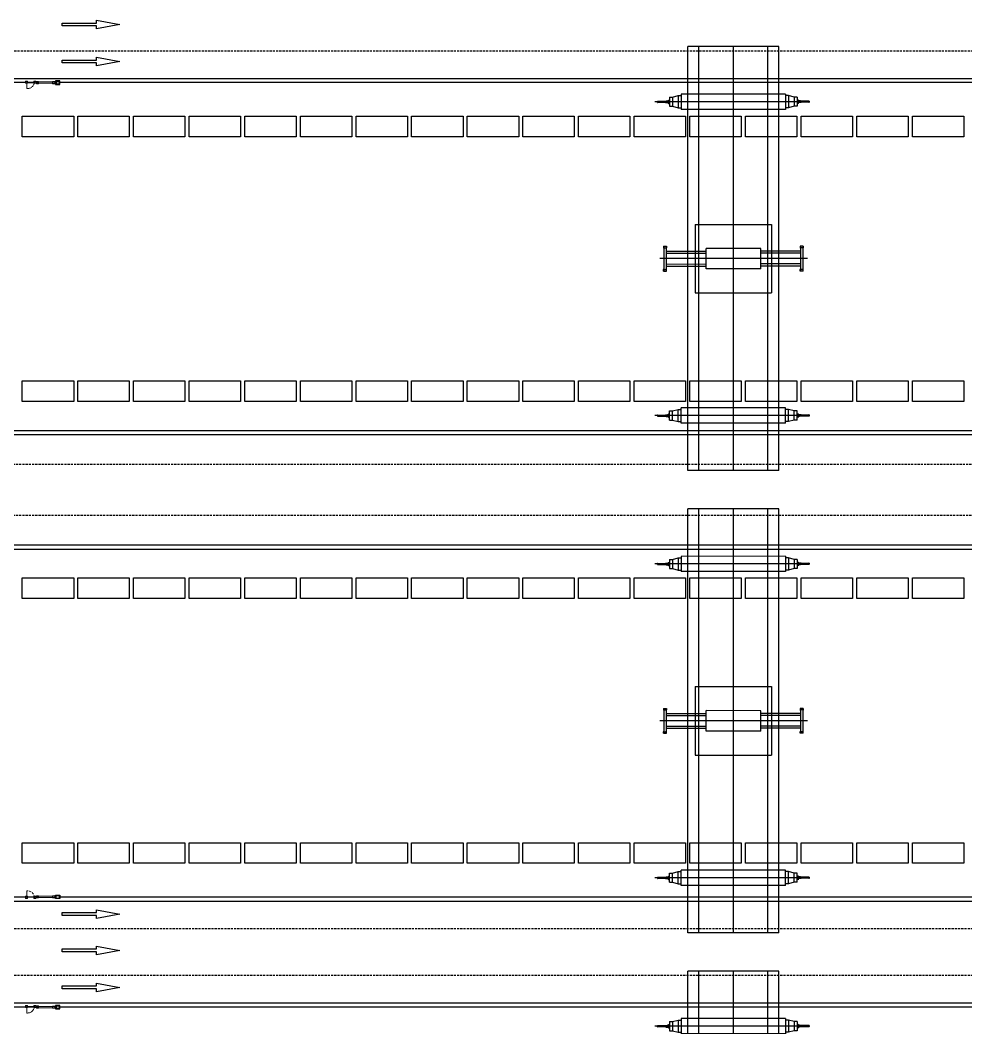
# Model space of a CAD drawing. Header units: millimetres. Extents: x -582 to 479, y -622 to 401.
# Drawn here: x 27.3 to 138.8, y -235.6 to -116.8 of the extents above; entities that cross this region are included whole.
import ezdxf

# ---------------------------------------------------------------- set-up
doc = ezdxf.new("R2010")
doc.units = ezdxf.units.MM
doc.linetypes.add('DASHED', pattern=[19.05, 12.7, -6.35])
doc.linetypes.add('HIDDEN2', pattern=[0.1875, 0.125, -0.0625])
for name, color, linetype in [('0001-佛渡-工艺-方案一-围网', 40, 'Continuous'), ('0001-佛渡-工艺-方案一-围网(内集卡一侧新增）', 40, 'Continuous'), ('0001-佛渡-工艺-方案一-设备', 40, 'Continuous'), ('0001-佛渡-平面-方案一道路中心线', 11, 'Continuous'), ('0001-佛渡-平面-方案一道路边界', 7, 'Continuous'), ('ECT', 1, 'Continuous'), ('SLOT', 115, 'Continuous'), ('TX-箱区维修及人行门禁', 5, 'Continuous'), ('构造线', 131, 'Continuous')]:
    doc.layers.add(name, color=color, linetype=linetype)
doc.linetypes.add('FENCELINE2', pattern='A,0.25,-0.1,[132,ltypeshp.shx,S=0.1,R=0,X=-0.1,Y=0],-0.1,1', length=1.45)

# ---------------------------------------------------------------- blocks, each defined once
blk = doc.blocks.new('YC')
at = {"color": 40, "extrusion": (0.019869, 3.07925e-06, 0.999803)}
for p, q in [((2952.72, -614.5, 0.27), (2952.72, -564.5, 0.27)), ((2963.46, -564.5, 0.06), (2952.72, -564.5, 0.27)), ((2954.03, -614.5, 0.25), (2954.03, -564.5, 0.25)), ((2958.09, -614.5, 0.17), (2958.09, -564.5, 0.17)), ((2962.15, -614.5, 0.09), (2962.14, -564.5, 0.09)), ((2963.46, -614.5, 0.06), (2963.46, -564.5, 0.06)), ((2950.93, -570.46, 0.31), (2951.58, -570.28, 0.3)), ((2951.58, -570.28, 0.3), (2951.94, -570.28, 0.29)), ((2951.58, -570.28, 0.3), (2951.58, -571.72, 0.3)), ((2964.23, -570.1, 0.04), (2951.94, -570.11, 0.29)), ((2951.94, -570.11, 0.29), (2951.94, -571.9, 0.29)), ((2964.23, -570.1, 0.04), (2964.23, -571.9, 0.04)), ((2964.59, -570.28, 0.04), (2964.23, -570.28, 0.04)), ((2965.25, -570.46, 0.02), (2964.59, -570.28, 0.04)), ((2964.59, -570.28, 0.04), (2964.59, -571.72, 0.04)), ((2967.11, -571, -0.01), (2948.84, -571, 0.35)), ((2949.08, -571, 0.35), (2949.15, -571, 0.34)), ((2949.14, -571.08, 0.34), (2949.14, -570.92, 0.34)), ((2949.14, -570.92, 0.34), (2949.18, -570.92, 0.34)), ((2949.14, -570.92, 0.34), (2949.14, -570.92, 0.34)), ((2949.14, -571.08, 0.34), (2949.14, -570.92, 0.34)), ((2949.14, -571.08, 0.34), (2949.18, -571.08, 0.34)), ((2949.14, -571.08, 0.34), (2949.14, -571.08, 0.34)), ((2949.18, -571.08, 0.34), (2949.18, -570.92, 0.34)), ((2949.18, -570.94, 0.34), (2950.16, -570.94, 0.32)), ((2949.18, -571.06, 0.34), (2950.16, -571.06, 0.32)), ((2950.07, -570.92, 0.33), (2950.08, -570.92, 0.33)), ((2950.07, -571.08, 0.33), (2950.07, -570.92, 0.33)), ((2950.07, -571.08, 0.33), (2950.08, -571.08, 0.33)), ((2950.08, -570.92, 0.33), (2950.12, -570.92, 0.32)), ((2950.08, -571.08, 0.33), (2950.08, -570.92, 0.33)), ((2950.08, -571.08, 0.33), (2950.12, -571.08, 0.32)), ((2950.12, -571.08, 0.32), (2950.12, -570.92, 0.32)), ((2950.16, -571.1, 0.32), (2950.16, -570.91, 0.32)), ((2950.29, -570.9, 0.32), (2950.41, -570.88, 0.32)), ((2950.29, -571.1, 0.32), (2950.29, -570.9, 0.32)), ((2950.29, -571.1, 0.32), (2950.41, -571.12, 0.32)), ((2950.37, -570.88, 0.32), (2950.46, -570.88, 0.32)), ((2950.37, -571.13, 0.32), (2950.46, -571.13, 0.32)), ((2950.38, -571.13, 0.32), (2950.47, -571.13, 0.32)), ((2950.4, -570.85, 0.32), (2950.39, -570.85, 0.32)), ((2950.39, -570.86, 0.32), (2950.39, -570.89, 0.32)), ((2950.4, -570.86, 0.32), (2950.39, -570.86, 0.32)), ((2950.4, -570.89, 0.32), (2950.39, -570.89, 0.32)), ((2950.4, -570.9, 0.32), (2950.39, -570.9, 0.32)), ((2950.4, -571.1, 0.32), (2950.39, -571.1, 0.32)), ((2950.4, -571.11, 0.32), (2950.39, -571.11, 0.32)), ((2950.39, -571.14, 0.32), (2950.39, -571.11, 0.32)), ((2950.4, -571.14, 0.32), (2950.39, -571.14, 0.32)), ((2950.4, -571.15, 0.32), (2950.39, -571.15, 0.32)), ((2950.4, -570.85, 0.32), (2950.4, -570.9, 0.32)), ((2950.41, -570.86, 0.32), (2950.4, -570.86, 0.32)), ((2950.41, -570.9, 0.32), (2950.4, -570.9, 0.32)), ((2950.4, -571.15, 0.32), (2950.4, -571.1, 0.32)), ((2950.41, -571.11, 0.32), (2950.4, -571.11, 0.32)), ((2950.41, -571.15, 0.32), (2950.4, -571.15, 0.32)), ((2950.41, -570.84, 0.32), (2950.41, -571, 0.32)), ((2950.41, -570.84, 0.32), (2950.43, -570.84, 0.32)), ((2950.41, -570.86, 0.32), (2950.41, -570.9, 0.32)), ((2950.41, -571.16, 0.32), (2950.41, -571, 0.32)), ((2950.41, -571.15, 0.32), (2950.41, -571.11, 0.32)), ((2950.41, -571.16, 0.32), (2950.43, -571.16, 0.32)), ((2950.43, -570.82, 0.32), (2950.47, -570.82, 0.32)), ((2950.43, -571.19, 0.32), (2950.43, -570.82, 0.32)), ((2950.43, -570.84, 0.32), (2950.43, -571, 0.32)), ((2950.43, -571.16, 0.32), (2950.43, -571, 0.32)), ((2950.43, -571.19, 0.32), (2950.47, -571.19, 0.32)), ((2950.47, -571.19, 0.32), (2950.47, -570.82, 0.32)), ((2950.57, -570.46, 0.32), (2950.93, -570.46, 0.31)), ((2950.57, -570.46, 0.32), (2950.57, -571.54, 0.32)), ((2950.93, -570.46, 0.31), (2950.93, -571.54, 0.31)), ((2965.6, -570.46, 0.02), (2965.25, -570.46, 0.02)), ((2965.25, -570.46, 0.02), (2965.25, -571.54, 0.02)), ((2965.6, -570.46, 0.02), (2965.6, -571.54, 0.02)), ((2965.74, -570.82, 0.01), (2965.71, -570.82, 0.01)), ((2965.71, -571.19, 0.01), (2965.71, -570.82, 0.01)), ((2965.79, -571.13, 0.01), (2965.71, -571.13, 0.01)), ((2965.74, -571.19, 0.01), (2965.71, -571.19, 0.01)), ((2965.8, -570.87, 0.01), (2965.72, -570.87, 0.01)), ((2965.8, -571.13, 0.01), (2965.72, -571.13, 0.01)), ((2965.74, -571.19, 0.01), (2965.74, -570.82, 0.01)), ((2965.74, -570.84, 0.01), (2965.74, -571, 0.01)), ((2965.77, -570.84, 0.01), (2965.74, -570.84, 0.01)), ((2965.74, -571.16, 0.01), (2965.74, -571, 0.01)), ((2965.77, -571.16, 0.01), (2965.74, -571.16, 0.01)), ((2965.77, -570.84, 0.01), (2965.77, -571, 0.01)), ((2965.77, -570.85, 0.01), (2965.77, -570.85, 0.01)), ((2965.77, -570.85, 0.01), (2965.77, -570.9, 0.01)), ((2965.77, -570.85, 0.01), (2965.79, -570.85, 0.01)), ((2965.77, -570.85, 0.01), (2965.77, -570.89, 0.01)), ((2965.77, -570.86, 0.01), (2965.79, -570.86, 0.01)), ((2965.88, -570.9, 0.01), (2965.77, -570.88, 0.01)), ((2965.77, -570.89, 0.01), (2965.77, -570.89, 0.01)), ((2965.77, -570.89, 0.01), (2965.79, -570.89, 0.01)), ((2965.77, -570.9, 0.01), (2965.79, -570.9, 0.01)), ((2965.77, -571.16, 0.01), (2965.77, -571, 0.01)), ((2965.77, -571.1, 0.01), (2965.79, -571.1, 0.01)), ((2965.77, -571.15, 0.01), (2965.77, -571.1, 0.01)), ((2965.88, -571.1, 0.01), (2965.77, -571.12, 0.01)), ((2965.77, -571.15, 0.01), (2965.77, -571.11, 0.01)), ((2965.77, -571.11, 0.01), (2965.79, -571.11, 0.01)), ((2965.77, -571.11, 0.01), (2965.77, -571.11, 0.01)), ((2965.77, -571.14, 0.01), (2965.79, -571.14, 0.01)), ((2965.77, -571.15, 0.01), (2965.79, -571.15, 0.01)), ((2965.77, -571.15, 0.01), (2965.77, -571.15, 0.01)), ((2965.79, -570.86, 0.01), (2965.79, -570.89, 0.01)), ((2965.79, -571.14, 0.01), (2965.79, -571.11, 0.01)), ((2965.88, -571.1, 0.01), (2965.88, -570.9, 0.01)), ((2966.02, -571.09, 0.01), (2966.02, -570.91, 0.01)), ((2967, -570.94, -0.01), (2966.02, -570.94, 0.01)), ((2967, -571.06, -0.01), (2966.02, -571.06, 0.01)), ((2966.06, -571.08, 0.01), (2966.06, -570.92, 0.01)), ((2966.1, -570.92, 0.01), (2966.06, -570.92, 0.01)), ((2966.1, -571.08, 0.01), (2966.06, -571.08, 0.01)), ((2966.1, -570.92, 0.01), (2966.1, -570.92, 0.01)), ((2966.1, -571.08, 0.01), (2966.1, -570.92, 0.01)), ((2966.1, -571.08, 0.01), (2966.1, -570.92, 0.01)), ((2966.1, -571.08, 0.01), (2966.1, -571.08, 0.01)), ((2967, -571.08, -0.01), (2967, -570.92, -0.01)), ((2967.03, -570.92, -0.01), (2967, -570.92, -0.01)), ((2967.03, -571.08, -0.01), (2967, -571.08, -0.01)), ((2967.04, -570.92, -0.01), (2967.03, -570.92, -0.01)), ((2967.03, -571.08, -0.01), (2967.03, -570.92, -0.01)), ((2967.04, -571.08, -0.01), (2967.03, -571.08, -0.01)), ((2967.04, -571.08, -0.01), (2967.04, -570.92, -0.01)), ((2950.57, -571.54, 0.32), (2950.93, -571.54, 0.31)), ((2950.93, -571.54, 0.31), (2951.58, -571.72, 0.3)), ((2951.58, -571.72, 0.3), (2951.94, -571.72, 0.29)), ((2964.23, -571.9, 0.04), (2951.94, -571.9, 0.29)), ((2964.59, -571.72, 0.04), (2964.23, -571.72, 0.04)), ((2965.25, -571.54, 0.02), (2964.59, -571.72, 0.04)), ((2965.6, -571.54, 0.02), (2965.25, -571.54, 0.02)), ((2953.57, -585.46, 0.26), (2953.57, -593.54, 0.26)), ((2953.57, -585.46, 0.26), (2962.6, -585.46, 0.08)), ((2962.6, -585.46, 0.08), (2962.6, -593.54, 0.08)), ((2949.86, -588.05, 0.33), (2950.22, -588.05, 0.32)), ((2949.86, -588.05, 0.33), (2949.86, -588.22, 0.33)), ((2949.91, -588.05, 0.33), (2949.91, -590.96, 0.33)), ((2950.17, -588.05, 0.32), (2950.17, -590.96, 0.32)), ((2950.22, -588.05, 0.32), (2950.22, -588.22, 0.32)), ((2966.32, -588.04, 0), (2965.96, -588.04, 0.01)), ((2965.96, -588.04, 0.01), (2965.96, -588.22, 0.01)), ((2966.01, -588.04, 0.01), (2966.01, -590.96, 0.01)), ((2966.27, -588.04, 0), (2966.27, -590.96, 0)), ((2966.32, -588.04, 0), (2966.32, -588.22, 0)), ((2949.86, -588.22, 0.33), (2949.91, -588.3, 0.33)), ((2949.91, -588.22, 0.33), (2950.17, -588.22, 0.32)), ((2950.22, -588.22, 0.32), (2950.17, -588.3, 0.32)), ((2950.17, -588.63, 0.32), (2954.87, -588.63, 0.23)), ((2950.17, -588.87, 0.32), (2954.87, -588.87, 0.23)), ((2954.87, -590.7, 0.23), (2954.87, -588.3, 0.23)), ((2961.31, -588.3, 0.1), (2954.87, -588.3, 0.23)), ((2961.31, -590.7, 0.1), (2961.31, -588.3, 0.1)), ((2966.01, -588.63, 0.01), (2961.31, -588.63, 0.1)), ((2966.01, -588.87, 0.01), (2961.31, -588.87, 0.1)), ((2965.96, -588.22, 0.01), (2966.01, -588.3, 0.01)), ((2966.27, -588.22, 0), (2966.01, -588.22, 0.01)), ((2966.32, -588.22, 0), (2966.27, -588.3, 0)), ((2966.83, -589.5, -0.01), (2949.42, -589.5, 0.34)), ((2950.17, -590.14, 0.32), (2954.87, -590.13, 0.23)), ((2950.17, -590.37, 0.32), (2954.87, -590.37, 0.23)), ((2963.04, -589.5, 0.07), (2953.14, -589.5, 0.26)), ((2966.01, -590.13, 0.01), (2961.31, -590.13, 0.1)), ((2966.01, -590.37, 0.01), (2961.31, -590.37, 0.1)), ((2949.86, -590.78, 0.33), (2949.91, -590.7, 0.33)), ((2949.86, -590.96, 0.33), (2949.86, -590.78, 0.33)), ((2949.86, -590.96, 0.33), (2950.22, -590.96, 0.32)), ((2949.91, -590.78, 0.33), (2950.17, -590.78, 0.32)), ((2950.22, -590.78, 0.32), (2950.17, -590.7, 0.32)), ((2950.22, -590.96, 0.32), (2950.22, -590.78, 0.32)), ((2961.31, -590.7, 0.1), (2954.87, -590.7, 0.23)), ((2965.96, -590.78, 0.01), (2966.01, -590.7, 0.01)), ((2965.96, -590.96, 0.01), (2965.96, -590.78, 0.01)), ((2966.32, -590.96, 0), (2965.96, -590.96, 0.01)), ((2966.27, -590.78, 0), (2966.01, -590.78, 0.01)), ((2966.32, -590.78, 0), (2966.27, -590.7, 0)), ((2966.32, -590.96, 0), (2966.32, -590.78, 0)), ((2953.57, -593.54, 0.26), (2962.6, -593.54, 0.08)), ((2964.24, -607.1, 0.04), (2951.94, -607.11, 0.29)), ((2951.94, -608.9, 0.29), (2951.94, -607.11, 0.29)), ((2964.24, -608.9, 0.04), (2964.24, -607.1, 0.04)), ((2967.11, -608, -0.01), (2948.84, -608, 0.35)), ((2949.09, -608, 0.35), (2949.16, -608, 0.34)), ((2949.14, -607.92, 0.34), (2949.14, -608.08, 0.34)), ((2949.14, -607.92, 0.34), (2949.15, -607.92, 0.34)), ((2949.14, -608.08, 0.34), (2949.15, -608.08, 0.34)), ((2949.15, -607.92, 0.34), (2949.18, -607.92, 0.34)), ((2949.15, -607.92, 0.34), (2949.15, -608.08, 0.34)), ((2949.15, -608.08, 0.34), (2949.18, -608.08, 0.34)), ((2949.18, -607.92, 0.34), (2949.18, -608.08, 0.34)), ((2949.18, -607.94, 0.34), (2950.16, -607.94, 0.32)), ((2949.18, -608.06, 0.34), (2950.16, -608.06, 0.32)), ((2950.08, -607.92, 0.33), (2950.12, -607.92, 0.32)), ((2950.08, -607.92, 0.33), (2950.08, -607.92, 0.33)), ((2950.08, -607.92, 0.33), (2950.08, -608.08, 0.33)), ((2950.08, -607.92, 0.33), (2950.08, -608.08, 0.33)), ((2950.08, -608.08, 0.33), (2950.12, -608.08, 0.32)), ((2950.08, -608.08, 0.33), (2950.08, -608.08, 0.33)), ((2950.12, -607.92, 0.32), (2950.12, -608.08, 0.32)), ((2950.16, -607.91, 0.32), (2950.16, -608.1, 0.32)), ((2950.3, -607.9, 0.32), (2950.41, -607.88, 0.32)), ((2950.3, -607.9, 0.32), (2950.3, -608.1, 0.32)), ((2950.3, -608.1, 0.32), (2950.41, -608.12, 0.32)), ((2950.38, -607.88, 0.32), (2950.46, -607.88, 0.32)), ((2950.38, -608.13, 0.32), (2950.46, -608.13, 0.32)), ((2950.41, -607.85, 0.32), (2950.39, -607.85, 0.32)), ((2950.41, -607.86, 0.32), (2950.39, -607.86, 0.32)), ((2950.39, -607.86, 0.32), (2950.39, -607.89, 0.32)), ((2950.39, -607.88, 0.32), (2950.47, -607.88, 0.32)), ((2950.41, -607.89, 0.32), (2950.39, -607.89, 0.32)), ((2950.41, -607.9, 0.32), (2950.39, -607.9, 0.32)), ((2950.41, -608.1, 0.32), (2950.39, -608.1, 0.32)), ((2950.39, -608.14, 0.32), (2950.39, -608.11, 0.32)), ((2950.41, -608.11, 0.32), (2950.39, -608.11, 0.32)), ((2950.41, -608.14, 0.32), (2950.39, -608.14, 0.32)), ((2950.41, -608.15, 0.32), (2950.39, -608.15, 0.32)), ((2950.41, -607.84, 0.32), (2950.43, -607.84, 0.32)), ((2950.41, -607.84, 0.32), (2950.41, -608, 0.32)), ((2950.41, -607.85, 0.32), (2950.41, -607.9, 0.32)), ((2950.41, -607.86, 0.32), (2950.41, -607.9, 0.32)), ((2950.41, -607.86, 0.32), (2950.41, -607.86, 0.32)), ((2950.41, -607.9, 0.32), (2950.41, -607.9, 0.32)), ((2950.41, -608.16, 0.32), (2950.41, -608, 0.32)), ((2950.41, -608.15, 0.32), (2950.41, -608.1, 0.32)), ((2950.41, -608.11, 0.32), (2950.41, -608.11, 0.32)), ((2950.41, -608.15, 0.32), (2950.41, -608.11, 0.32)), ((2950.41, -608.15, 0.32), (2950.41, -608.15, 0.32)), ((2950.41, -608.16, 0.32), (2950.43, -608.16, 0.32)), ((2950.43, -607.82, 0.32), (2950.47, -607.82, 0.32)), ((2950.43, -607.82, 0.32), (2950.43, -608.19, 0.32)), ((2950.43, -607.84, 0.32), (2950.43, -608, 0.32)), ((2950.43, -608.16, 0.32), (2950.43, -608, 0.32)), ((2950.43, -608.19, 0.32), (2950.47, -608.19, 0.32)), ((2950.47, -607.82, 0.32), (2950.47, -608.19, 0.32)), ((2950.57, -607.46, 0.32), (2950.93, -607.46, 0.31)), ((2950.57, -608.54, 0.32), (2950.57, -607.46, 0.32)), ((2950.93, -607.46, 0.31), (2951.59, -607.28, 0.3)), ((2950.93, -608.54, 0.31), (2950.93, -607.46, 0.31)), ((2951.59, -607.28, 0.3), (2951.94, -607.28, 0.29)), ((2951.59, -608.72, 0.3), (2951.59, -607.28, 0.3)), ((2964.59, -607.28, 0.04), (2964.24, -607.28, 0.04)), ((2965.25, -607.46, 0.02), (2964.59, -607.28, 0.04)), ((2964.59, -608.72, 0.04), (2964.59, -607.28, 0.04)), ((2965.61, -607.46, 0.02), (2965.25, -607.46, 0.02)), ((2965.25, -608.54, 0.02), (2965.25, -607.46, 0.02)), ((2965.61, -608.54, 0.02), (2965.61, -607.46, 0.02)), ((2965.75, -607.82, 0.01), (2965.71, -607.82, 0.01)), ((2965.71, -607.82, 0.01), (2965.71, -608.19, 0.01)), ((2965.79, -607.87, 0.01), (2965.71, -607.87, 0.01)), ((2965.75, -608.19, 0.01), (2965.71, -608.19, 0.01)), ((2965.8, -607.87, 0.01), (2965.72, -607.87, 0.01)), ((2965.8, -608.13, 0.01), (2965.72, -608.13, 0.01)), ((2965.75, -607.82, 0.01), (2965.75, -608.19, 0.01)), ((2965.77, -607.84, 0.01), (2965.75, -607.84, 0.01)), ((2965.75, -607.84, 0.01), (2965.75, -608, 0.01)), ((2965.75, -608.16, 0.01), (2965.75, -608, 0.01)), ((2965.77, -608.16, 0.01), (2965.75, -608.16, 0.01)), ((2965.77, -607.84, 0.01), (2965.77, -608, 0.01)), ((2965.77, -607.85, 0.01), (2965.77, -607.89, 0.01)), ((2965.77, -607.85, 0.01), (2965.79, -607.85, 0.01)), ((2965.77, -607.85, 0.01), (2965.77, -607.9, 0.01)), ((2965.77, -607.85, 0.01), (2965.77, -607.85, 0.01)), ((2965.77, -607.86, 0.01), (2965.79, -607.86, 0.01)), ((2965.88, -607.9, 0.01), (2965.77, -607.88, 0.01)), ((2965.77, -607.89, 0.01), (2965.79, -607.89, 0.01)), ((2965.77, -607.89, 0.01), (2965.77, -607.89, 0.01)), ((2965.77, -607.9, 0.01), (2965.79, -607.9, 0.01)), ((2965.77, -608.16, 0.01), (2965.77, -608, 0.01)), ((2965.77, -608.15, 0.01), (2965.77, -608.1, 0.01)), ((2965.77, -608.1, 0.01), (2965.79, -608.1, 0.01)), ((2965.88, -608.1, 0.01), (2965.77, -608.12, 0.01)), ((2965.77, -608.11, 0.01), (2965.77, -608.11, 0.01)), ((2965.77, -608.11, 0.01), (2965.79, -608.11, 0.01)), ((2965.77, -608.15, 0.01), (2965.77, -608.11, 0.01)), ((2965.77, -608.14, 0.01), (2965.79, -608.14, 0.01)), ((2965.77, -608.15, 0.01), (2965.77, -608.15, 0.01)), ((2965.77, -608.15, 0.01), (2965.79, -608.15, 0.01)), ((2965.79, -607.86, 0.01), (2965.79, -607.89, 0.01)), ((2965.79, -608.14, 0.01), (2965.79, -608.11, 0.01)), ((2965.88, -607.9, 0.01), (2965.88, -608.1, 0.01)), ((2966.02, -607.91, 0.01), (2966.02, -608.09, 0.01)), ((2967, -607.94, -0.01), (2966.02, -607.94, 0.01)), ((2967, -608.06, -0.01), (2966.02, -608.06, 0.01)), ((2966.06, -607.92, 0.01), (2966.06, -608.08, 0.01)), ((2966.1, -607.92, 0.01), (2966.06, -607.92, 0.01)), ((2966.1, -608.08, 0.01), (2966.06, -608.08, 0.01)), ((2966.1, -607.92, 0.01), (2966.1, -607.92, 0.01)), ((2966.1, -607.92, 0.01), (2966.1, -608.08, 0.01)), ((2966.1, -607.92, 0.01), (2966.1, -608.08, 0.01)), ((2966.1, -608.08, 0.01), (2966.1, -608.08, 0.01)), ((2967, -607.92, -0.01), (2967, -608.08, -0.01)), ((2967.03, -607.92, -0.01), (2967, -607.92, -0.01)), ((2967.03, -608.08, -0.01), (2967, -608.08, -0.01)), ((2967.04, -607.92, -0.01), (2967.03, -607.92, -0.01)), ((2967.03, -607.92, -0.01), (2967.03, -608.08, -0.01)), ((2967.04, -608.08, -0.01), (2967.03, -608.08, -0.01)), ((2967.04, -607.92, -0.01), (2967.04, -608.08, -0.01)), ((2950.57, -608.54, 0.32), (2950.93, -608.54, 0.31)), ((2950.93, -608.54, 0.31), (2951.59, -608.72, 0.3)), ((2951.59, -608.72, 0.3), (2951.94, -608.72, 0.29)), ((2964.24, -608.9, 0.04), (2951.94, -608.9, 0.29)), ((2964.59, -608.72, 0.04), (2964.24, -608.72, 0.04)), ((2965.25, -608.54, 0.02), (2964.59, -608.72, 0.04)), ((2965.61, -608.54, 0.02), (2965.25, -608.54, 0.02)), ((2963.46, -614.5, 0.06), (2952.72, -614.5, 0.27))]:
    blk.add_line(p, q, dxfattribs=at)
at = {"color": 40, "linetype": 'ByBlock', "extrusion": (0.019869, 3.07925e-06, 0.999803)}
for p, q in [((2950.16, -570.91, 0.32), (2950.29, -570.91, 0.32)), ((2950.16, -571.1, 0.32), (2950.29, -571.1, 0.32)), ((2966.02, -570.91, 0.01), (2965.88, -570.91, 0.01)), ((2966.02, -571.09, 0.01), (2965.88, -571.09, 0.01)), ((2950.16, -607.91, 0.32), (2950.3, -607.91, 0.32)), ((2950.16, -608.1, 0.32), (2950.3, -608.1, 0.32)), ((2966.02, -607.91, 0.01), (2965.88, -607.91, 0.01)), ((2966.02, -608.09, 0.01), (2965.88, -608.09, 0.01))]:
    blk.add_line(p, q, dxfattribs=at)
at = {"color": 40, "linetype": 'Continuous', "extrusion": (0.019869, 3.07925e-06, 0.999803)}
for p, q in [((2950.47, -570.82, 0.32), (2950.58, -570.82, 0.32)), ((2950.47, -570.84, 0.32), (2950.58, -570.84, 0.32)), ((2950.47, -571.16, 0.32), (2950.58, -571.16, 0.32)), ((2950.47, -571.18, 0.32), (2950.58, -571.18, 0.32)), ((2965.71, -570.82, 0.01), (2965.6, -570.82, 0.02)), ((2965.71, -570.84, 0.01), (2965.6, -570.84, 0.02)), ((2965.71, -571.16, 0.01), (2965.6, -571.16, 0.02)), ((2965.71, -571.18, 0.01), (2965.6, -571.18, 0.02)), ((2950.47, -607.82, 0.32), (2950.58, -607.82, 0.32)), ((2950.47, -607.84, 0.32), (2950.58, -607.84, 0.32)), ((2950.47, -608.16, 0.32), (2950.58, -608.16, 0.32)), ((2950.47, -608.18, 0.32), (2950.58, -608.18, 0.32)), ((2965.71, -607.82, 0.01), (2965.6, -607.82, 0.02)), ((2965.71, -607.84, 0.01), (2965.6, -607.84, 0.02)), ((2965.71, -608.16, 0.01), (2965.6, -608.16, 0.02)), ((2965.71, -608.18, 0.01), (2965.6, -608.18, 0.02))]:
    blk.add_line(p, q, dxfattribs=at)
at = {"color": 40, "extrusion": (-0.019869, -3.07925e-06, -0.999803)}
for centre, major_axis, start_param, end_param in [((2950.4, -570.86, 0.32), (-0.00843, -0.00844, 0.00017), 0.2618, 1.308997), ((2950.43, -570.88, 0.32), (-0.032, 0.032, 0.0006), -1.051761, -0.519035), ((2950.4, -570.89, 0.32), (-0.00843, 0.00843, 0.00017), -1.308997, -0.261799), ((2950.4, -571.11, 0.32), (-0.00843, 0.00843, 0.00017), -1.308997, -0.261799), ((2950.43, -571.13, 0.32), (-0.032, 0.032, 0.0006), -1.051761, -0.519035), ((2950.4, -571.14, 0.32), (-0.00843, 0.00843, 0.00017), -1.308997, -0.261799), ((2965.78, -570.86, 0.01), (-0.00843, 0.00843, 0.00017), 1.832596, 2.879794), ((2965.74, -570.87, 0.01), (-0.032, -0.032, 0.0006), 3.660628, 4.193354), ((2965.78, -570.89, 0.01), (-0.00843, 0.00843, 0.00017), 1.832596, 2.879793), ((2965.78, -571.11, 0.01), (-0.00843, -0.00844, 0.00017), 3.403392, 4.45059), ((2965.74, -571.13, 0.01), (-0.032, -0.032, 0.0006), 3.660628, 4.193354), ((2965.78, -571.14, 0.01), (-0.00843, 0.00843, 0.00017), 1.832596, 2.879794), ((2950.4, -607.86, 0.32), (-0.00843, 0.00843, 0.00017), -1.308997, -0.261799), ((2950.44, -607.88, 0.32), (-0.032, 0.032, 0.0006), -1.051761, -0.519035), ((2950.4, -607.89, 0.32), (-0.00843, 0.00843, 0.00017), -1.308997, -0.261799), ((2950.4, -608.11, 0.32), (-0.00843, 0.00843, 0.00017), -1.308997, -0.261799), ((2950.44, -608.13, 0.32), (-0.032, 0.032, 0.0006), -1.051761, -0.519035), ((2950.4, -608.14, 0.32), (-0.00843, 0.00843, 0.00017), -1.308997, -0.261799), ((2965.78, -607.86, 0.01), (-0.00843, 0.00843, 0.00017), 1.832596, 2.879793), ((2965.75, -607.87, 0.01), (-0.032, -0.032, 0.0006), 3.660628, 4.193354), ((2965.78, -607.89, 0.01), (-0.00843, -0.00844, 0.00017), 3.403392, 4.45059), ((2965.78, -608.11, 0.01), (-0.00843, 0.00843, 0.00017), 1.832596, 2.879793), ((2965.75, -608.13, 0.01), (-0.032, -0.032, 0.0006), 3.660628, 4.193354), ((2965.78, -608.14, 0.01), (-0.00843, 0.00843, 0.00017), 1.832596, 2.879793)]:
    blk.add_ellipse(centre, major_axis=major_axis, ratio=1, start_param=start_param, end_param=end_param, dxfattribs=at)
blk = doc.blocks.new('人行门禁-箱条中间南侧')
at = {"color": 8, "linetype": 'Continuous', "lineweight": 25}
for p, q in [((3.61, -0.15), (3.59, -0.15)), ((3.59, -0.15), (3.59, -0.28)), ((3.59, -0.28), (3.61, -0.28)), ((3.61, -0.05), (3.61, -0.05)), ((3.61, -0.05), (3.61, -0.07)), ((3.61, -0.05), (3.99, -0.05)), ((3.61, -0.07), (3.61, -0.33)), ((3.61, -0.33), (3.61, -0.33)), ((3.61, -0.33), (3.99, -0.33)), ((3.99, -0.05), (3.99, -0.05)), ((3.99, -0.05), (3.99, -0.07)), ((3.99, -0.07), (3.99, -0.33)), ((4.01, -0.15), (3.99, -0.15)), ((3.99, -0.28), (4.01, -0.28)), ((3.99, -0.33), (3.99, -0.33)), ((4.01, -0.28), (4.01, -0.15))]:
    blk.add_line(p, q, dxfattribs=at)
at = {"color": 8}
blk.add_lwpolyline([(3.55, -0.39), (4.05, -0.39), (4.05, 0.01), (3.55, 0.01)], close=True, dxfattribs=at)
at = {"color": 8, "lineweight": 15}
for points in [[(0.25, 0), (0, 0), (0, -0.25), (0.25, -0.25)], [(0.25, 0), (0, 0), (0, -0.25), (0.25, -0.25)], [(0.97, 0), (1.22, 0), (1.22, -0.25), (0.97, -0.25)], [(0.97, 0), (1.22, 0), (1.22, -0.25), (0.97, -0.25)], [(1.28, -0.06), (1.53, -0.06), (1.53, -0.31), (1.28, -0.31)], [(1.28, -0.26), (3.45, -0.26), (3.45, -0.11), (1.28, -0.11)], [(1.48, -0.23), (1.48, -0.15), (1.32, -0.15), (1.32, -0.23)], [(3.2, -0.07), (3.45, -0.07), (3.45, -0.32), (3.2, -0.32)]]:
    blk.add_lwpolyline(points, close=True, dxfattribs=at)
at = {"color": 8, "linetype": 'HIDDEN2', "lineweight": 15, "ltscale": 20}
blk.add_lwpolyline([(0.16, -0.16), (0.17, -0.16), (0.17, -0.89), (0.16, -0.89)], close=True, dxfattribs=at)
blk.add_arc((0.22, -0.05), 0.844, 266.4386, 353.2954, dxfattribs=at)
at = {"layer": '构造线', "color": 8, "lineweight": 9}
for p, q in [((0.2, -0.14), (1.05, -0.14)), ((0.2, -0.14), (1.05, -0.14)), ((0.2, -0.2), (1.05, -0.2)), ((0.2, -0.2), (1.05, -0.2))]:
    blk.add_line(p, q, dxfattribs=at)
for points in [[(0.15, -0.2), (0.02, -0.2, -0.414214), (0.01, -0.19), (0.01, -0.06, -0.414214), (0.02, -0.05), (0.15, -0.05, -0.414214), (0.16, -0.06), (0.16, -0.19, -0.414214)], [(0.15, -0.2), (0.02, -0.2, -0.414214), (0.01, -0.19), (0.01, -0.06, -0.414214), (0.02, -0.05), (0.15, -0.05, -0.414214), (0.16, -0.06), (0.16, -0.19, -0.414214)], [(1.07, -0.2), (1.2, -0.2, 0.414214), (1.21, -0.19), (1.21, -0.06, 0.414214), (1.2, -0.05), (1.07, -0.05, 0.414214), (1.06, -0.06), (1.06, -0.19, 0.414214)], [(1.07, -0.2), (1.2, -0.2, 0.414214), (1.21, -0.19), (1.21, -0.06, 0.414214), (1.2, -0.05), (1.07, -0.05, 0.414214), (1.06, -0.06), (1.06, -0.19, 0.414214)]]:
    blk.add_lwpolyline(points, format="xyb", close=True, dxfattribs=at)
for points in [[(0.26, -0.2), (0.2, -0.2), (0.2, -0.14), (0.26, -0.14)], [(0.26, -0.2), (0.2, -0.2), (0.2, -0.14), (0.26, -0.14)], [(1.05, -0.2), (0.99, -0.2), (0.99, -0.14), (1.05, -0.14)], [(1.05, -0.2), (0.99, -0.2), (0.99, -0.14), (1.05, -0.14)]]:
    blk.add_lwpolyline(points, close=True, dxfattribs=at)
blk = doc.blocks.new('人行门禁-箱条中间北侧')
at = {"color": 8, "linetype": 'Continuous', "lineweight": 25}
for p, q in [((35.9, 1.5), (35.9, 2.8)), ((35.9, 2.8), (36.1, 2.8)), ((36.1, 1.5), (35.9, 1.5)), ((36.1, 0.7), (36.1, 3.3)), ((36.1, 3.3), (36.1, 3.3)), ((36.1, 3.3), (39.9, 3.3)), ((36.1, 0.5), (36.1, 0.7)), ((36.1, 0.5), (36.1, 0.5)), ((36.1, 0.5), (39.9, 0.5)), ((39.9, 0.7), (39.9, 3.3)), ((39.9, 3.3), (39.9, 3.3)), ((39.9, 2.8), (40.1, 2.8)), ((40.1, 1.5), (39.9, 1.5)), ((39.9, 0.5), (39.9, 0.7)), ((39.9, 0.5), (39.9, 0.5)), ((40.1, 2.8), (40.1, 1.5))]:
    blk.add_line(p, q, dxfattribs=at)
at = {"color": 8, "lineweight": 15}
for points in [[(2.5, 0), (0, 0), (0, 2.5), (2.5, 2.5)], [(2.5, 0), (0, 0), (0, 2.5), (2.5, 2.5)], [(9.7, 0), (12.2, 0), (12.2, 2.5), (9.7, 2.5)], [(9.7, 0), (12.2, 0), (12.2, 2.5), (9.7, 2.5)], [(12.8, 0.6), (15.3, 0.6), (15.3, 3.1), (12.8, 3.1)], [(12.8, 2.6), (34.5, 2.6), (34.5, 1.1), (12.8, 1.1)], [(14.8, 2.3), (14.8, 1.5), (13.2, 1.5), (13.2, 2.3)], [(32, 0.7), (34.5, 0.7), (34.5, 3.2), (32, 3.2)]]:
    blk.add_lwpolyline(points, close=True, dxfattribs=at)
at = {"color": 8, "linetype": 'HIDDEN2', "lineweight": 15, "ltscale": 20}
blk.add_lwpolyline([(1.6, 1.6), (1.7, 1.6), (1.7, 8.9), (1.6, 8.9)], close=True, dxfattribs=at)
at = {"color": 8}
blk.add_lwpolyline([(35.5, 3.9), (40.5, 3.9), (40.5, -0.1), (35.5, -0.1)], close=True, dxfattribs=at)
at = {"color": 8, "linetype": 'HIDDEN2', "lineweight": 15, "ltscale": 20}
blk.add_arc((2.2, 0.5), 8.44, 6.7046, 93.5614, dxfattribs=at)
at = {"layer": '构造线', "color": 8, "lineweight": 9}
for p, q in [((2, 2), (10.5, 2)), ((2, 2), (10.5, 2)), ((2, 1.4), (10.5, 1.4)), ((2, 1.4), (10.5, 1.4))]:
    blk.add_line(p, q, dxfattribs=at)
for points in [[(1.5, 2), (0.2, 2, 0.414214), (0.1, 1.9), (0.1, 0.6, 0.414214), (0.2, 0.5), (1.5, 0.5, 0.414214), (1.6, 0.6), (1.6, 1.9, 0.414214)], [(1.5, 2), (0.2, 2, 0.414214), (0.1, 1.9), (0.1, 0.6, 0.414214), (0.2, 0.5), (1.5, 0.5, 0.414214), (1.6, 0.6), (1.6, 1.9, 0.414214)], [(10.7, 2), (12, 2, -0.414214), (12.1, 1.9), (12.1, 0.6, -0.414214), (12, 0.5), (10.7, 0.5, -0.414214), (10.6, 0.6), (10.6, 1.9, -0.414214)], [(10.7, 2), (12, 2, -0.414214), (12.1, 1.9), (12.1, 0.6, -0.414214), (12, 0.5), (10.7, 0.5, -0.414214), (10.6, 0.6), (10.6, 1.9, -0.414214)]]:
    blk.add_lwpolyline(points, format="xyb", close=True, dxfattribs=at)
for points in [[(2.6, 2), (2, 2), (2, 1.4), (2.6, 1.4)], [(2.6, 2), (2, 2), (2, 1.4), (2.6, 1.4)], [(10.5, 2), (9.9, 2), (9.9, 1.4), (10.5, 1.4)], [(10.5, 2), (9.9, 2), (9.9, 1.4), (10.5, 1.4)]]:
    blk.add_lwpolyline(points, close=True, dxfattribs=at)

msp = doc.modelspace()

# ---------------------------------------------------------------- linework, layer by layer
at = {"layer": '0001-佛渡-工艺-方案一-围网', "linetype": 'FENCELINE2', "ltscale": 0.25, "flags": 128}
for points in [[(27.92, -124.2), (-167.7, -124.2), (-170.43, -124.75), (-170.43, -125.15)], [(231.57, -125.15), (231.57, -124.75), (228.84, -124.2), (31.97, -124.2)], [(-170.43, -219.25), (-170.43, -220.2), (27.92, -220.2)], [(31.97, -220.2), (231.57, -220.2), (231.57, -219.25)], [(27.92, -233.2), (-167.7, -233.2), (-170.43, -233.75), (-170.43, -234.15)], [(192.38, -233.2), (31.97, -233.2)]]:
    msp.add_lwpolyline(points, dxfattribs=at)
at = {"layer": '0001-佛渡-工艺-方案一-围网(内集卡一侧新增）', "linetype": 'FENCELINE2', "ltscale": 0.25}
for p, q in [((-176.93, -165.2), (238.07, -165.2)), ((-176.93, -179.2), (238.07, -179.2))]:
    msp.add_line(p, q, dxfattribs=at)
at = {"layer": '0001-佛渡-平面-方案一道路中心线', "color": 11, "linetype": 'DASHED', "ltscale": 0.02}
for p, q in [((-181.43, -120.45), (242.57, -120.45)), ((-177.43, -169.2), (238.57, -169.2)), ((-177.43, -175.2), (238.57, -175.2)), ((-181.43, -223.95), (242.57, -223.95)), ((-181.43, -229.45), (242.57, -229.45))]:
    msp.add_line(p, q, dxfattribs=at)
at = {"layer": '0001-佛渡-平面-方案一道路边界', "color": 7}
for p, q in [((-167.7, -123.7), (228.84, -123.7)), ((-177.43, -165.7), (238.57, -165.7)), ((-177.43, -178.7), (238.57, -178.7)), ((-177.43, -220.7), (238.57, -220.7)), ((-167.7, -232.7), (228.84, -232.7))]:
    msp.add_line(p, q, dxfattribs=at)
at = {"layer": 'ECT', "color": 1}
for points in [[(32.26, -117.17), (36.3, -117.17), (36.3, -116.83), (39.03, -117.35), (36.29, -117.86), (36.29, -117.51), (32.26, -117.51), (32.26, -117.17)], [(32.26, -121.54), (36.3, -121.54), (36.3, -121.2), (39.03, -121.72), (36.29, -122.23), (36.29, -121.88), (32.26, -121.88), (32.26, -121.54)], [(32.26, -222.06), (36.3, -222.06), (36.3, -221.72), (39.03, -222.24), (36.29, -222.75), (36.29, -222.4), (32.26, -222.4), (32.26, -222.06)], [(32.26, -226.34), (36.3, -226.34), (36.3, -226), (39.03, -226.52), (36.29, -227.03), (36.29, -226.68), (32.26, -226.68), (32.26, -226.34)], [(32.26, -230.71), (36.3, -230.71), (36.3, -230.37), (39.03, -230.89), (36.29, -231.4), (36.29, -231.06), (32.26, -231.06), (32.26, -230.71)]]:
    msp.add_lwpolyline(points, dxfattribs=at)
at = {"layer": 'SLOT', "color": 115, "flags": 128}
for points in [[(27.54, -128.14), (33.6, -128.14), (33.6, -130.58), (27.54, -130.58)], [(34.1, -128.14), (40.15, -128.14), (40.15, -130.58), (34.1, -130.58)], [(40.65, -128.14), (46.71, -128.14), (46.71, -130.58), (40.65, -130.58)], [(47.21, -128.14), (53.27, -128.14), (53.27, -130.58), (47.21, -130.58)], [(53.77, -128.14), (59.83, -128.14), (59.83, -130.58), (53.77, -130.58)], [(60.33, -128.14), (66.39, -128.14), (66.39, -130.58), (60.33, -130.58)], [(66.89, -128.14), (72.94, -128.14), (72.94, -130.58), (66.89, -130.58)], [(73.44, -128.14), (79.5, -128.14), (79.5, -130.58), (73.44, -130.58)], [(80, -128.14), (86.06, -128.14), (86.06, -130.58), (80, -130.58)], [(86.56, -128.14), (92.62, -128.14), (92.62, -130.58), (86.56, -130.58)], [(93.12, -128.14), (99.18, -128.14), (99.18, -130.58), (93.12, -130.58)], [(99.68, -128.14), (105.73, -128.14), (105.73, -130.58), (99.68, -130.58)], [(106.23, -128.14), (112.29, -128.14), (112.29, -130.58), (106.23, -130.58)], [(112.79, -128.14), (118.85, -128.14), (118.85, -130.58), (112.79, -130.58)], [(119.35, -128.14), (125.41, -128.14), (125.41, -130.58), (119.35, -130.58)], [(125.91, -128.14), (131.97, -128.14), (131.97, -130.58), (125.91, -130.58)], [(132.47, -128.14), (138.52, -128.14), (138.52, -130.58), (132.47, -130.58)], [(27.54, -159.36), (33.6, -159.36), (33.6, -161.8), (27.54, -161.8)], [(34.1, -159.36), (40.15, -159.36), (40.15, -161.8), (34.1, -161.8)], [(40.65, -159.36), (46.71, -159.36), (46.71, -161.8), (40.65, -161.8)], [(47.21, -159.36), (53.27, -159.36), (53.27, -161.8), (47.21, -161.8)], [(53.77, -159.36), (59.83, -159.36), (59.83, -161.8), (53.77, -161.8)], [(60.33, -159.36), (66.39, -159.36), (66.39, -161.8), (60.33, -161.8)], [(66.89, -159.36), (72.94, -159.36), (72.94, -161.8), (66.89, -161.8)], [(73.44, -159.36), (79.5, -159.36), (79.5, -161.8), (73.44, -161.8)], [(80, -159.36), (86.06, -159.36), (86.06, -161.8), (80, -161.8)], [(86.56, -159.36), (92.62, -159.36), (92.62, -161.8), (86.56, -161.8)], [(93.12, -159.36), (99.18, -159.36), (99.18, -161.8), (93.12, -161.8)], [(99.68, -159.36), (105.73, -159.36), (105.73, -161.8), (99.68, -161.8)], [(106.23, -159.36), (112.29, -159.36), (112.29, -161.8), (106.23, -161.8)], [(112.79, -159.36), (118.85, -159.36), (118.85, -161.8), (112.79, -161.8)], [(119.35, -159.36), (125.41, -159.36), (125.41, -161.8), (119.35, -161.8)], [(125.91, -159.36), (131.97, -159.36), (131.97, -161.8), (125.91, -161.8)], [(132.47, -159.36), (138.52, -159.36), (138.52, -161.8), (132.47, -161.8)], [(27.54, -182.6), (33.6, -182.6), (33.6, -185.04), (27.54, -185.04)], [(34.1, -182.6), (40.15, -182.6), (40.15, -185.04), (34.1, -185.04)], [(40.65, -182.6), (46.71, -182.6), (46.71, -185.04), (40.65, -185.04)], [(47.21, -182.6), (53.27, -182.6), (53.27, -185.04), (47.21, -185.04)], [(53.77, -182.6), (59.83, -182.6), (59.83, -185.04), (53.77, -185.04)], [(60.33, -182.6), (66.39, -182.6), (66.39, -185.04), (60.33, -185.04)], [(66.89, -182.6), (72.94, -182.6), (72.94, -185.04), (66.89, -185.04)], [(73.44, -182.6), (79.5, -182.6), (79.5, -185.04), (73.44, -185.04)], [(80, -182.6), (86.06, -182.6), (86.06, -185.04), (80, -185.04)], [(86.56, -182.6), (92.62, -182.6), (92.62, -185.04), (86.56, -185.04)], [(93.12, -182.6), (99.18, -182.6), (99.18, -185.04), (93.12, -185.04)], [(99.68, -182.6), (105.73, -182.6), (105.73, -185.04), (99.68, -185.04)], [(106.23, -182.6), (112.29, -182.6), (112.29, -185.04), (106.23, -185.04)], [(112.79, -182.6), (118.85, -182.6), (118.85, -185.04), (112.79, -185.04)], [(119.35, -182.6), (125.41, -182.6), (125.41, -185.04), (119.35, -185.04)], [(125.91, -182.6), (131.97, -182.6), (131.97, -185.04), (125.91, -185.04)], [(132.47, -182.6), (138.52, -182.6), (138.52, -185.04), (132.47, -185.04)], [(27.54, -213.82), (33.6, -213.82), (33.6, -216.25), (27.54, -216.25)], [(34.1, -213.82), (40.15, -213.82), (40.15, -216.25), (34.1, -216.25)], [(40.65, -213.82), (46.71, -213.82), (46.71, -216.25), (40.65, -216.25)], [(47.21, -213.82), (53.27, -213.82), (53.27, -216.25), (47.21, -216.25)], [(53.77, -213.82), (59.83, -213.82), (59.83, -216.25), (53.77, -216.25)], [(60.33, -213.82), (66.39, -213.82), (66.39, -216.25), (60.33, -216.25)], [(66.89, -213.82), (72.94, -213.82), (72.94, -216.25), (66.89, -216.25)], [(73.44, -213.82), (79.5, -213.82), (79.5, -216.25), (73.44, -216.25)], [(80, -213.82), (86.06, -213.82), (86.06, -216.25), (80, -216.25)], [(86.56, -213.82), (92.62, -213.82), (92.62, -216.25), (86.56, -216.25)], [(93.12, -213.82), (99.18, -213.82), (99.18, -216.25), (93.12, -216.25)], [(99.68, -213.82), (105.73, -213.82), (105.73, -216.25), (99.68, -216.25)], [(106.23, -213.82), (112.29, -213.82), (112.29, -216.25), (106.23, -216.25)], [(112.79, -213.82), (118.85, -213.82), (118.85, -216.25), (112.79, -216.25)], [(119.35, -213.82), (125.41, -213.82), (125.41, -216.25), (119.35, -216.25)], [(125.91, -213.82), (131.97, -213.82), (131.97, -216.25), (125.91, -216.25)], [(132.47, -213.82), (138.52, -213.82), (138.52, -216.25), (132.47, -216.25)]]:
    msp.add_lwpolyline(points, close=True, dxfattribs=at)

# ---------------------------------------------------------------- block references
at = {"layer": '0001-佛渡-工艺-方案一-设备', "rotation": 359.9959449782898}
for p in [(-2846.68, 444.76, -0.17), (-2846.68, 390.26, -0.17), (-2846.68, 335.76, -0.17)]:
    msp.add_blockref('YC', p, dxfattribs=at)
at = {"layer": 'TX-箱区维修及人行门禁', "color": 2, "rotation": 359.9999987970886}
for p in [(27.92, -124.01), (27.92, -233.01)]:
    msp.add_blockref('人行门禁-箱条中间南侧', p, dxfattribs=at)
at = {"layer": 'TX-箱区维修及人行门禁', "color": 2, "xscale": 0.1, "yscale": 0.1, "zscale": 0.1, "rotation": 359.9999987970886}
msp.add_blockref('人行门禁-箱条中间北侧', (27.92, -220.39), dxfattribs=at)

doc.saveas('drawing.dxf')
